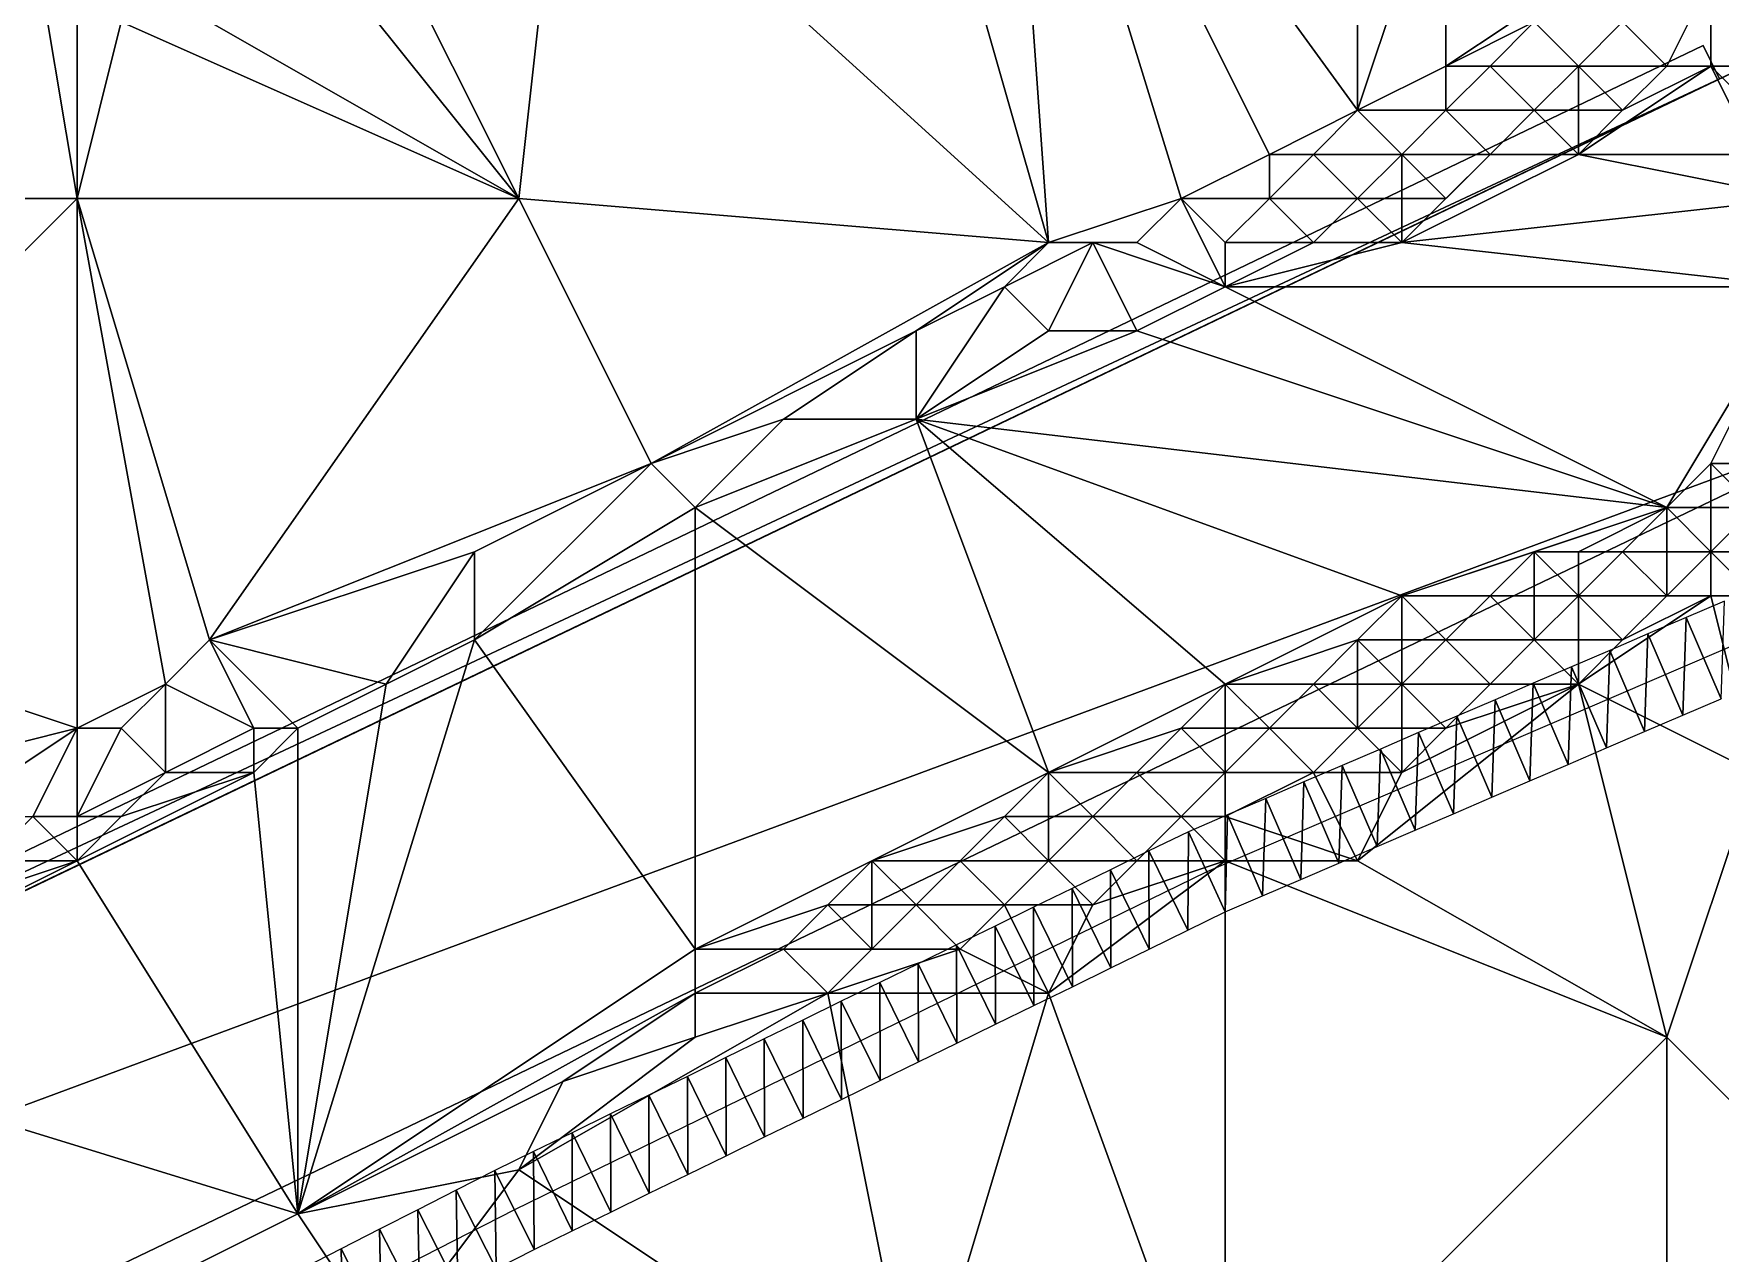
# Model space of a CAD drawing. Header units: metres. Extents: x -1103 to 901, y -902 to 905.
# Drawn here: x -986 to -909.6, y -753.8 to -698.5 of the extents above; entities that cross this region are included whole.
import ezdxf

# ---------------------------------------------------------------- set-up
doc = ezdxf.new("R2010")
doc.units = ezdxf.units.M
for name, color, linetype in [('OSM_BUILDING_FOOTPRINTS', 7, 'CONTINUOUS'), ('OSM_BUILDING_ROOFS', 1, 'CONTINUOUS'), ('OSM_BUILDING_WALLS', 8, 'CONTINUOUS'), ('OSM_ROAD_AXES', 2, 'CONTINUOUS'), ('OSM_ROAD_SURFACE', 9, 'CONTINUOUS'), ('OSM_TERRAIN', 3, 'CONTINUOUS')]:
    doc.layers.add(name, color=color, linetype=linetype)

msp = doc.modelspace()

# ---------------------------------------------------------------- linework, layer by layer
at = {"layer": 'OSM_BUILDING_FOOTPRINTS'}
msp.add_polyline3d([(-1082.077, -781.55, 6.095), (-1073.864, -798.415, 6.095), (-901.164, -715.469, 6.095), (-908.637, -700.12, 6.095), (-909.61, -700.584, 6.095), (-910.35, -699.069, 6.095), (-1059.373, -770.646, 6.095), (-1058.71, -771.995, 6.095), (-1076.196, -780.4, 6.095), (-1076.86, -779.04, 6.095), (-1082.077, -781.55, 6.095)], close=True, dxfattribs=at)
at = {"layer": 'OSM_BUILDING_ROOFS'}
for points in [[(-909.61, -700.584, 11.295), (-910.35, -699.069, 11.295), (-1059.373, -770.646, 11.295)], [(-1076.196, -780.4, 11.295), (-901.164, -715.469, 11.295), (-908.637, -700.12, 11.295)], [(-1076.196, -780.4, 11.295), (-908.637, -700.12, 11.295), (-909.61, -700.584, 11.295)], [(-909.61, -700.584, 11.295), (-1058.71, -771.995, 11.295), (-1076.196, -780.4, 11.295)], [(-909.61, -700.584, 11.295), (-1059.373, -770.646, 11.295), (-1058.71, -771.995, 11.295)], [(-1076.196, -780.4, 11.295), (-1073.864, -798.415, 11.295), (-901.164, -715.469, 11.295)]]:
    msp.add_3dface(points, dxfattribs=at)
at = {"layer": 'OSM_BUILDING_WALLS'}
for points in [[(-910.35, -699.069, 6.095), (-1059.373, -770.646, 6.095), (-1059.373, -770.646, 11.295)], [(-910.35, -699.069, 6.095), (-1059.373, -770.646, 11.295), (-910.35, -699.069, 11.295)], [(-909.61, -700.584, 6.095), (-910.35, -699.069, 6.095), (-910.35, -699.069, 11.295)], [(-909.61, -700.584, 6.095), (-910.35, -699.069, 11.295), (-909.61, -700.584, 11.295)], [(-908.637, -700.12, 6.095), (-909.61, -700.584, 6.095), (-909.61, -700.584, 11.295)], [(-908.637, -700.12, 6.095), (-909.61, -700.584, 11.295), (-908.637, -700.12, 11.295)], [(-1073.864, -798.415, 6.095), (-901.164, -715.469, 6.095), (-901.164, -715.469, 11.295)], [(-1073.864, -798.415, 6.095), (-901.164, -715.469, 11.295), (-1073.864, -798.415, 11.295)]]:
    msp.add_3dface(points, dxfattribs=at)
at = {"layer": 'OSM_ROAD_AXES'}
msp.add_polyline3d([(-888.354, -662.684, 13.155), (-893.185, -666.843, 12.626), (-899.187, -673.556, 11.381), (-901.707, -679.074, 10.549), (-902.668, -685.334, 9.612), (-901.121, -690.708, 8.906), (-899.186, -696.381, 7.976), (-898.003, -701.822, 7.149), (-896.224, -709.63, 6.424), (-897.782, -716.111, 6.05), (-898.368, -718.61, 5.809), (-900.302, -720.822, 5.322), (-903.408, -723.841, 4.818), (-932.833, -736.504, 6.653), (-964.191, -751.821, 9.86), (-1021.415, -781.051, 10.853), (-1062.025, -800.129, 9.835), (-1085.89, -812.648, 9.875), (-1100, -817.151, 10.743)], dxfattribs=at)
at = {"layer": 'OSM_ROAD_SURFACE'}
for points in [[(-909.391, -724.239, 4.438), (-911.122, -724.983, 4.493), (-909.541, -728.658, 4.344)], [(-911.122, -724.983, 4.493), (-912.853, -725.728, 4.564), (-911.272, -729.403, 4.438)], [(-911.122, -724.983, 4.493), (-911.272, -729.403, 4.438), (-909.541, -728.658, 4.344)], [(-912.853, -725.728, 4.564), (-914.584, -726.473, 4.639), (-913.003, -730.147, 4.541)], [(-912.853, -725.728, 4.564), (-913.003, -730.147, 4.541), (-911.272, -729.403, 4.438)], [(-916.315, -727.218, 5.111), (-918.046, -727.963, 5.104), (-916.464, -731.637, 4.84)], [(-916.315, -727.218, 5.111), (-916.464, -731.637, 4.84), (-914.734, -730.892, 4.659)], [(-914.584, -726.473, 4.639), (-916.315, -727.218, 5.111), (-914.734, -730.892, 4.659)], [(-914.584, -726.473, 4.639), (-914.734, -730.892, 4.659), (-913.003, -730.147, 4.541)], [(-918.046, -727.963, 5.104), (-919.776, -728.708, 5.2), (-918.195, -732.382, 5.045)], [(-918.046, -727.963, 5.104), (-918.195, -732.382, 5.045), (-916.464, -731.637, 4.84)], [(-919.776, -728.708, 5.2), (-921.507, -729.453, 5.341), (-919.926, -733.127, 5.251)], [(-919.776, -728.708, 5.2), (-919.926, -733.127, 5.251), (-918.195, -732.382, 5.045)], [(-921.507, -729.453, 5.341), (-923.238, -730.198, 5.51), (-921.657, -733.872, 5.456)], [(-921.507, -729.453, 5.341), (-921.657, -733.872, 5.456), (-919.926, -733.127, 5.251)], [(-923.238, -730.198, 5.51), (-924.969, -730.943, 6.028), (-923.388, -734.617, 5.662)], [(-923.238, -730.198, 5.51), (-923.388, -734.617, 5.662), (-921.657, -733.872, 5.456)], [(-924.969, -730.943, 6.028), (-926.7, -731.687, 6.013), (-925.119, -735.362, 5.867)], [(-924.969, -730.943, 6.028), (-925.119, -735.362, 5.867), (-923.388, -734.617, 5.662)], [(-926.7, -731.687, 6.013), (-928.431, -732.432, 6.142), (-926.849, -736.106, 6.057)], [(-926.7, -731.687, 6.013), (-926.849, -736.106, 6.057), (-925.119, -735.362, 5.867)], [(-928.431, -732.432, 6.142), (-930.162, -733.177, 6.346), (-928.58, -736.851, 6.215)], [(-928.431, -732.432, 6.142), (-928.58, -736.851, 6.215), (-926.849, -736.106, 6.057)], [(-930.162, -733.177, 6.346), (-931.892, -733.922, 6.569), (-930.311, -737.596, 6.417)], [(-930.162, -733.177, 6.346), (-930.311, -737.596, 6.417), (-928.58, -736.851, 6.215)], [(-931.892, -733.922, 6.569), (-933.668, -734.687, 7.039), (-931.998, -738.321, 6.638)], [(-931.892, -733.922, 6.569), (-931.998, -738.321, 6.638), (-930.311, -737.596, 6.417)], [(-933.668, -734.687, 7.039), (-935.453, -735.558, 7.103), (-933.697, -739.152, 6.94)], [(-933.668, -734.687, 7.039), (-933.697, -739.152, 6.94), (-931.998, -738.321, 6.638)], [(-935.453, -735.558, 7.103), (-937.195, -736.409, 7.453), (-935.439, -740.003, 7.249)], [(-935.453, -735.558, 7.103), (-935.439, -740.003, 7.249), (-933.697, -739.152, 6.94)], [(-937.195, -736.409, 7.453), (-938.937, -737.26, 7.886), (-937.181, -740.854, 7.559)], [(-937.195, -736.409, 7.453), (-937.181, -740.854, 7.559), (-935.439, -740.003, 7.249)], [(-938.937, -737.26, 7.886), (-940.679, -738.111, 7.987), (-938.923, -741.705, 7.869)], [(-938.937, -737.26, 7.886), (-938.923, -741.705, 7.869), (-937.181, -740.854, 7.559)], [(-940.679, -738.111, 7.987), (-942.421, -738.962, 8.301), (-940.666, -742.556, 8.128)], [(-940.679, -738.111, 7.987), (-940.666, -742.556, 8.128), (-938.923, -741.705, 7.869)], [(-942.421, -738.962, 8.301), (-944.163, -739.813, 8.536), (-942.408, -743.407, 8.324)], [(-942.421, -738.962, 8.301), (-942.408, -743.407, 8.324), (-940.666, -742.556, 8.128)], [(-944.163, -739.813, 8.536), (-945.905, -740.664, 8.646), (-944.15, -744.258, 8.52)], [(-944.163, -739.813, 8.536), (-944.15, -744.258, 8.52), (-942.408, -743.407, 8.324)], [(-945.905, -740.664, 8.646), (-947.648, -741.515, 8.88), (-945.892, -745.109, 8.715)], [(-945.905, -740.664, 8.646), (-945.892, -745.109, 8.715), (-944.15, -744.258, 8.52)], [(-947.648, -741.515, 8.88), (-949.39, -742.366, 9.097), (-947.634, -745.96, 8.911)], [(-947.648, -741.515, 8.88), (-947.634, -745.96, 8.911), (-945.892, -745.109, 8.715)], [(-949.39, -742.366, 9.097), (-951.132, -743.217, 9.216), (-949.376, -746.811, 9.088)], [(-949.39, -742.366, 9.097), (-949.376, -746.811, 9.088), (-947.634, -745.96, 8.911)], [(-951.132, -743.217, 9.216), (-952.874, -744.068, 9.306), (-951.118, -747.662, 9.177)], [(-951.132, -743.217, 9.216), (-951.118, -747.662, 9.177), (-949.376, -746.811, 9.088)], [(-952.874, -744.068, 9.306), (-954.616, -744.918, 9.395), (-952.861, -748.513, 9.267)], [(-952.874, -744.068, 9.306), (-952.861, -748.513, 9.267), (-951.118, -747.662, 9.177)], [(-954.616, -744.918, 9.395), (-956.358, -745.769, 9.485), (-954.603, -749.364, 9.356)], [(-954.616, -744.918, 9.395), (-954.603, -749.364, 9.356), (-952.861, -748.513, 9.267)], [(-956.358, -745.769, 9.485), (-958.1, -746.62, 9.576), (-956.345, -750.215, 9.446)], [(-956.358, -745.769, 9.485), (-956.345, -750.215, 9.446), (-954.603, -749.364, 9.356)], [(-958.1, -746.62, 9.576), (-959.843, -747.471, 9.693), (-958.087, -751.066, 9.535)], [(-958.1, -746.62, 9.576), (-958.087, -751.066, 9.535), (-956.345, -750.215, 9.446)], [(-959.843, -747.471, 9.693), (-961.585, -748.322, 9.809), (-959.829, -751.916, 9.625)], [(-959.843, -747.471, 9.693), (-959.829, -751.916, 9.625), (-958.087, -751.066, 9.535)], [(-961.585, -748.322, 9.809), (-963.327, -749.173, 9.916), (-961.571, -752.767, 9.739)], [(-961.585, -748.322, 9.809), (-961.571, -752.767, 9.739), (-959.829, -751.916, 9.625)], [(-963.327, -749.173, 9.916), (-965.085, -750.032, 9.987), (-963.297, -753.61, 9.872)], [(-963.327, -749.173, 9.916), (-963.297, -753.61, 9.872), (-961.571, -752.767, 9.739)], [(-965.085, -750.032, 9.987), (-966.835, -750.926, 10.102), (-965.016, -754.488, 10.004)], [(-965.085, -750.032, 9.987), (-965.016, -754.488, 10.004), (-963.297, -753.61, 9.872)], [(-966.835, -750.926, 10.102), (-968.569, -751.812, 10.245), (-966.75, -755.374, 10.137)], [(-966.835, -750.926, 10.102), (-966.75, -755.374, 10.137), (-965.016, -754.488, 10.004)], [(-968.569, -751.812, 10.245), (-970.303, -752.697, 10.387), (-968.484, -756.26, 10.271)], [(-968.569, -751.812, 10.245), (-968.484, -756.26, 10.271), (-966.75, -755.374, 10.137)], [(-970.303, -752.697, 10.387), (-972.037, -753.583, 10.53), (-970.218, -757.145, 10.412)], [(-970.303, -752.697, 10.387), (-970.218, -757.145, 10.412), (-968.484, -756.26, 10.271)], [(-972.037, -753.583, 10.53), (-973.771, -754.469, 10.608), (-971.952, -758.031, 10.464)], [(-972.037, -753.583, 10.53), (-971.952, -758.031, 10.464), (-970.218, -757.145, 10.412)]]:
    msp.add_3dface(points, dxfattribs=at)
at = {"layer": 'OSM_TERRAIN'}
for points in [[(-940, -708, 8.66), (-948, -680, 10.306), (-962, -688, 13.097)], [(-940, -708, 8.66), (-942, -680, 9.659), (-948, -680, 10.306)], [(-934, -706, 7.825), (-930, -704, 7.334), (-942, -680, 9.659)], [(-930, -704, 7.334), (-926, -702, 7.022), (-942, -680, 9.659)], [(-940, -708, 8.66), (-934, -706, 7.825), (-942, -680, 9.659)], [(-942, -680, 9.659), (-926, -702, 7.022), (-926, -688, 7.927)], [(-964, -706, 13.345), (-962, -688, 13.097), (-970, -694, 14.71)], [(-940, -708, 8.66), (-962, -688, 13.097), (-964, -706, 13.345)], [(-926, -702, 7.022), (-922, -690, 7.901), (-926, -688, 7.927)], [(-926, -702, 7.022), (-922, -700, 7.03), (-922, -690, 7.901)], [(-922, -700, 7.03), (-916, -696, 7.328), (-922, -690, 7.901)], [(-1002, -706, 18.6), (-984, -706, 16.583), (-986, -694, 17.503)], [(-984, -706, 16.583), (-984, -696, 17.171), (-986, -694, 17.503)], [(-964, -706, 13.345), (-970, -694, 14.71), (-972, -696, 15.049)], [(-984, -706, 16.583), (-982, -698, 16.76), (-984, -696, 17.171)], [(-964, -706, 13.345), (-972, -696, 15.049), (-978, -698, 16.062)], [(-922, -700, 7.03), (-918, -698, 7.126), (-916, -696, 7.328)], [(-914, -698, 8.35), (-912, -700, 10.622), (-910, -696, 8.091)], [(-912, -700, 10.622), (-910, -700, 10.622), (-910, -696, 8.091)], [(-910, -700, 10.622), (-908, -700, 10.016), (-910, -696, 8.091)], [(-908, -700, 10.016), (-906, -698, 7.705), (-910, -696, 8.091)], [(-984, -706, 16.583), (-964, -706, 13.345), (-982, -698, 16.76)], [(-982, -698, 16.76), (-964, -706, 13.345), (-978, -698, 16.062)], [(-920, -700, 7.573), (-918, -698, 7.126), (-922, -700, 7.03)], [(-920, -700, 7.573), (-916, -700, 9.106), (-918, -698, 7.126)], [(-916, -700, 9.106), (-914, -698, 8.35), (-918, -698, 7.126)], [(-916, -700, 9.106), (-912, -700, 10.622), (-914, -698, 8.35)], [(-922, -702, 8.364), (-922, -700, 7.03), (-926, -702, 7.022)], [(-922, -702, 8.364), (-920, -700, 7.573), (-922, -700, 7.03)], [(-922, -702, 8.364), (-918, -702, 9.965), (-920, -700, 7.573)], [(-918, -702, 9.965), (-916, -700, 9.106), (-920, -700, 7.573)], [(-918, -702, 9.965), (-916, -702, 10.622), (-916, -700, 9.106)], [(-916, -704, 10.622), (-908, -704, 10.622), (-910, -700, 10.622)], [(-916, -704, 10.622), (-910, -700, 10.622), (-914, -702, 10.622)], [(-916, -702, 10.622), (-914, -702, 10.622), (-916, -700, 9.106)], [(-914, -702, 10.622), (-912, -700, 10.622), (-916, -700, 9.106)], [(-914, -702, 10.622), (-910, -700, 10.622), (-912, -700, 10.622)], [(-908, -704, 10.622), (-908, -702, 10.622), (-910, -700, 10.622)], [(-910, -700, 10.622), (-908, -702, 10.622), (-908, -700, 10.016)], [(-928, -704, 7.807), (-926, -702, 7.022), (-930, -704, 7.334)], [(-928, -704, 7.807), (-924, -704, 9.221), (-926, -702, 7.022)], [(-924, -704, 9.221), (-922, -702, 8.364), (-926, -702, 7.022)], [(-924, -704, 9.221), (-920, -704, 10.622), (-922, -702, 8.364)], [(-920, -704, 10.622), (-918, -702, 9.965), (-922, -702, 8.364)], [(-920, -704, 10.622), (-916, -704, 10.622), (-918, -702, 9.965)], [(-916, -704, 10.622), (-916, -702, 10.622), (-918, -702, 9.965)], [(-916, -704, 10.622), (-914, -702, 10.622), (-916, -702, 10.622)], [(-934, -706, 7.825), (-930, -706, 8.707), (-930, -704, 7.334)], [(-930, -706, 8.707), (-928, -704, 7.807), (-930, -704, 7.334)], [(-930, -706, 8.707), (-926, -706, 10.114), (-928, -704, 7.807)], [(-926, -706, 10.114), (-924, -704, 9.221), (-928, -704, 7.807)], [(-926, -706, 10.114), (-924, -706, 10.622), (-924, -704, 9.221)], [(-924, -706, 10.622), (-922, -706, 10.622), (-924, -704, 9.221)], [(-922, -706, 10.622), (-920, -704, 10.622), (-924, -704, 9.221)], [(-922, -706, 10.622), (-924, -708, 10.622), (-920, -704, 10.622)], [(-924, -708, 10.622), (-916, -704, 10.622), (-920, -704, 10.622)], [(-924, -708, 10.622), (-906, -706, 10.622), (-916, -704, 10.622)], [(-906, -706, 10.622), (-908, -704, 10.622), (-916, -704, 10.622)], [(-984, -730, 14.034), (-984, -706, 16.583), (-1002, -724, 16.587)], [(-1002, -706, 18.6), (-1002, -724, 16.587), (-984, -706, 16.583)], [(-984, -730, 14.034), (-980, -728, 13.643), (-984, -706, 16.583)], [(-980, -728, 13.643), (-978, -726, 13.538), (-984, -706, 16.583)], [(-978, -726, 13.538), (-964, -706, 13.345), (-984, -706, 16.583)], [(-978, -726, 13.538), (-958, -718, 11.064), (-964, -706, 13.345)], [(-964, -706, 13.345), (-958, -718, 11.064), (-940, -708, 8.66)], [(-936, -708, 8.641), (-934, -706, 7.825), (-940, -708, 8.66)], [(-932, -710, 10.622), (-934, -706, 7.825), (-936, -708, 8.641)], [(-932, -710, 10.622), (-932, -708, 9.556), (-934, -706, 7.825)], [(-932, -708, 9.556), (-930, -706, 8.707), (-934, -706, 7.825)], [(-932, -708, 9.556), (-928, -708, 10.622), (-930, -706, 8.707)], [(-928, -708, 10.622), (-926, -706, 10.114), (-930, -706, 8.707)], [(-928, -708, 10.622), (-924, -708, 10.622), (-926, -706, 10.114)], [(-924, -708, 10.622), (-924, -706, 10.622), (-926, -706, 10.114)], [(-924, -708, 10.622), (-922, -706, 10.622), (-924, -706, 10.622)], [(-924, -708, 10.622), (-906, -710, 10.622), (-906, -706, 10.622)], [(-946, -712, 9.472), (-940, -708, 8.66), (-958, -718, 11.064)], [(-942, -710, 8.935), (-940, -708, 8.66), (-946, -712, 9.472)], [(-940, -712, 9.98), (-938, -708, 8.389), (-942, -710, 8.935)], [(-942, -710, 8.935), (-938, -708, 8.389), (-940, -708, 8.66)], [(-940, -712, 9.98), (-936, -712, 10.622), (-938, -708, 8.389)], [(-938, -708, 8.389), (-936, -708, 8.641), (-940, -708, 8.66)], [(-936, -712, 10.622), (-932, -710, 10.622), (-938, -708, 8.389)], [(-938, -708, 8.389), (-932, -710, 10.622), (-936, -708, 8.641)], [(-932, -710, 10.622), (-928, -708, 10.622), (-932, -708, 9.556)], [(-932, -710, 10.622), (-924, -708, 10.622), (-928, -708, 10.622)], [(-932, -710, 10.622), (-906, -710, 10.622), (-924, -708, 10.622)], [(-946, -716, 10.56), (-942, -710, 8.935), (-946, -712, 9.472)], [(-946, -716, 10.56), (-940, -712, 9.98), (-942, -710, 8.935)], [(-912, -720, 10.622), (-932, -710, 10.622), (-936, -712, 10.622)], [(-912, -720, 10.622), (-906, -710, 10.622), (-932, -710, 10.622)], [(-910, -718, 10.622), (-906, -710, 10.622), (-912, -720, 10.622)], [(-910, -718, 10.622), (-906, -718, 10.349), (-906, -710, 10.622)], [(-952, -716, 10.345), (-946, -712, 9.472), (-958, -718, 11.064)], [(-946, -716, 10.56), (-946, -712, 9.472), (-952, -716, 10.345)], [(-946, -716, 10.56), (-936, -712, 10.622), (-940, -712, 9.98)], [(-946, -716, 10.56), (-912, -720, 10.622), (-936, -712, 10.622)], [(-956, -720, 10.622), (-952, -716, 10.345), (-958, -718, 11.064)], [(-940, -732, 10.622), (-946, -716, 10.56), (-956, -720, 10.622)], [(-956, -720, 10.622), (-946, -716, 10.56), (-952, -716, 10.345)], [(-940, -732, 10.622), (-932, -728, 10.622), (-946, -716, 10.56)], [(-946, -716, 10.56), (-932, -728, 10.622), (-924, -724, 10.622)], [(-946, -716, 10.56), (-924, -724, 10.622), (-912, -720, 10.622)], [(-966, -722, 11.86), (-958, -718, 11.064), (-978, -726, 13.538)], [(-966, -726, 10.622), (-958, -718, 11.064), (-966, -722, 11.86)], [(-966, -726, 10.622), (-956, -720, 10.622), (-958, -718, 11.064)], [(-912, -720, 10.622), (-910, -720, 10.229), (-910, -718, 10.622)], [(-910, -720, 10.229), (-908, -720, 8.898), (-910, -718, 10.622)], [(-908, -720, 8.898), (-906, -718, 10.349), (-910, -718, 10.622)], [(-956, -740, 10.622), (-956, -720, 10.622), (-966, -726, 10.622)], [(-956, -740, 10.622), (-940, -732, 10.622), (-956, -720, 10.622)], [(-918, -722, 10.622), (-912, -720, 10.622), (-924, -724, 10.622)], [(-918, -722, 10.622), (-916, -722, 10.622), (-912, -720, 10.622)], [(-916, -722, 10.622), (-914, -722, 10.131), (-912, -720, 10.622)], [(-914, -722, 10.131), (-912, -722, 8.787), (-912, -720, 10.622)], [(-912, -722, 8.787), (-910, -722, 6.71), (-912, -720, 10.622)], [(-910, -722, 6.71), (-910, -720, 10.229), (-912, -720, 10.622)], [(-910, -722, 6.71), (-908, -722, 5.232), (-908, -720, 8.898)], [(-910, -722, 6.71), (-908, -720, 8.898), (-910, -720, 10.229)], [(-970, -728, 10.622), (-966, -722, 11.86), (-978, -726, 13.538)], [(-970, -728, 10.622), (-966, -726, 10.622), (-966, -722, 11.86)], [(-920, -724, 10.622), (-918, -722, 10.622), (-924, -724, 10.622)], [(-920, -724, 10.622), (-918, -724, 10.054), (-918, -722, 10.622)], [(-918, -724, 10.054), (-916, -724, 8.527), (-918, -722, 10.622)], [(-916, -724, 8.527), (-916, -722, 10.622), (-918, -722, 10.622)], [(-916, -724, 8.527), (-912, -724, 5.028), (-914, -722, 10.131)], [(-916, -724, 8.527), (-914, -722, 10.131), (-916, -722, 10.622)], [(-912, -724, 5.028), (-912, -722, 8.787), (-914, -722, 10.131)], [(-912, -724, 5.028), (-910, -724, 4.39), (-910, -722, 6.71)], [(-912, -724, 5.028), (-910, -722, 6.71), (-912, -722, 8.787)], [(-910, -724, 4.39), (-908, -724, 4.41), (-910, -722, 6.71)], [(-908, -724, 4.41), (-908, -722, 5.232), (-910, -722, 6.71)], [(-1002, -724, 16.587), (-992, -732, 14.583), (-984, -730, 14.034)], [(-926, -726, 10.622), (-924, -724, 10.622), (-932, -728, 10.622)], [(-926, -726, 10.622), (-924, -726, 10.622), (-924, -724, 10.622)], [(-924, -726, 10.622), (-922, -726, 10), (-924, -724, 10.622)], [(-922, -726, 10), (-920, -724, 10.622), (-924, -724, 10.622)], [(-922, -726, 10), (-918, -726, 6.393), (-920, -724, 10.622)], [(-918, -726, 6.393), (-918, -724, 10.054), (-920, -724, 10.622)], [(-918, -726, 6.393), (-916, -726, 5.118), (-916, -724, 8.527)], [(-918, -726, 6.393), (-916, -724, 8.527), (-918, -724, 10.054)], [(-916, -728, 4.694), (-910, -724, 4.39), (-914, -726, 4.513)], [(-916, -728, 4.694), (-908, -732, 4.152), (-910, -724, 4.39)], [(-916, -726, 5.118), (-914, -726, 4.513), (-916, -724, 8.527)], [(-914, -726, 4.513), (-912, -724, 5.028), (-916, -724, 8.527)], [(-914, -726, 4.513), (-910, -724, 4.39), (-912, -724, 5.028)], [(-910, -724, 4.39), (-908, -732, 4.152), (-908, -724, 4.41)], [(-980, -728, 13.643), (-976, -730, 10.917), (-978, -726, 13.538)], [(-976, -730, 10.917), (-974, -730, 10.622), (-978, -726, 13.538)], [(-974, -730, 10.622), (-970, -728, 10.622), (-978, -726, 13.538)], [(-974, -752, 10.624), (-966, -726, 10.622), (-970, -728, 10.622)], [(-974, -752, 10.624), (-956, -740, 10.622), (-966, -726, 10.622)], [(-928, -728, 10.622), (-926, -726, 10.622), (-932, -728, 10.622)], [(-928, -728, 10.622), (-926, -728, 9.964), (-926, -726, 10.622)], [(-926, -728, 9.964), (-924, -728, 8.058), (-926, -726, 10.622)], [(-924, -728, 8.058), (-924, -726, 10.622), (-926, -726, 10.622)], [(-924, -728, 8.058), (-920, -728, 5.347), (-922, -726, 10)], [(-924, -728, 8.058), (-922, -726, 10), (-924, -726, 10.622)], [(-920, -728, 5.347), (-918, -726, 6.393), (-922, -726, 10)], [(-920, -728, 5.347), (-916, -728, 4.694), (-918, -726, 6.393)], [(-916, -728, 4.694), (-916, -726, 5.118), (-918, -726, 6.393)], [(-916, -728, 4.694), (-914, -726, 4.513), (-916, -726, 5.118)], [(-982, -730, 13.074), (-980, -728, 13.643), (-984, -730, 14.034)], [(-982, -730, 13.074), (-980, -732, 10.928), (-980, -728, 13.643)], [(-980, -732, 10.928), (-976, -730, 10.917), (-980, -728, 13.643)], [(-974, -752, 10.624), (-970, -728, 10.622), (-974, -730, 10.622)], [(-934, -730, 10.622), (-932, -728, 10.622), (-940, -732, 10.622)], [(-934, -730, 10.622), (-932, -730, 10.622), (-932, -728, 10.622)], [(-932, -730, 10.622), (-930, -730, 9.773), (-932, -728, 10.622)], [(-930, -730, 9.773), (-928, -728, 10.622), (-932, -728, 10.622)], [(-930, -730, 9.773), (-926, -730, 6.564), (-928, -728, 10.622)], [(-926, -730, 6.564), (-926, -728, 9.964), (-928, -728, 10.622)], [(-912, -744, 4.429), (-916, -728, 4.694), (-926, -736, 5.925)], [(-926, -736, 5.925), (-916, -728, 4.694), (-924, -732, 5.407)], [(-926, -730, 6.564), (-924, -730, 5.647), (-924, -728, 8.058)], [(-926, -730, 6.564), (-924, -728, 8.058), (-926, -728, 9.964)], [(-924, -732, 5.407), (-916, -728, 4.694), (-922, -730, 5.219)], [(-924, -730, 5.647), (-922, -730, 5.219), (-924, -728, 8.058)], [(-922, -730, 5.219), (-920, -728, 5.347), (-924, -728, 8.058)], [(-922, -730, 5.219), (-916, -728, 4.694), (-920, -728, 5.347)], [(-912, -744, 4.429), (-908, -732, 4.152), (-916, -728, 4.694)], [(-990, -734, 13.292), (-984, -730, 14.034), (-992, -732, 14.583)], [(-990, -734, 13.292), (-986, -734, 11.634), (-984, -730, 14.034)], [(-986, -734, 11.634), (-984, -734, 10.92), (-984, -730, 14.034)], [(-984, -734, 10.92), (-982, -730, 13.074), (-984, -730, 14.034)], [(-984, -734, 10.92), (-980, -732, 10.928), (-982, -730, 13.074)], [(-980, -732, 10.928), (-976, -732, 10.622), (-976, -730, 10.917)], [(-976, -732, 10.622), (-974, -730, 10.622), (-976, -730, 10.917)], [(-976, -732, 10.622), (-974, -752, 10.624), (-974, -730, 10.622)], [(-936, -732, 10.622), (-934, -730, 10.622), (-940, -732, 10.622)], [(-936, -732, 10.622), (-932, -732, 8.018), (-934, -730, 10.622)], [(-932, -732, 8.018), (-932, -730, 10.622), (-934, -730, 10.622)], [(-932, -732, 8.018), (-928, -732, 6.035), (-930, -730, 9.773)], [(-932, -732, 8.018), (-930, -730, 9.773), (-932, -730, 10.622)], [(-928, -732, 6.035), (-926, -730, 6.564), (-930, -730, 9.773)], [(-928, -732, 6.035), (-924, -732, 5.407), (-926, -730, 6.564)], [(-924, -732, 5.407), (-924, -730, 5.647), (-926, -730, 6.564)], [(-924, -732, 5.407), (-922, -730, 5.219), (-924, -730, 5.647)], [(-984, -736, 10.622), (-976, -732, 10.622), (-982, -734, 10.622)], [(-984, -736, 10.622), (-974, -752, 10.624), (-976, -732, 10.622)], [(-982, -734, 10.622), (-980, -732, 10.928), (-984, -734, 10.92)], [(-982, -734, 10.622), (-976, -732, 10.622), (-980, -732, 10.928)], [(-956, -740, 10.622), (-948, -736, 10.622), (-940, -732, 10.622)], [(-942, -734, 10.622), (-940, -732, 10.622), (-948, -736, 10.622)], [(-942, -734, 10.622), (-940, -734, 10.622), (-940, -732, 10.622)], [(-940, -734, 10.622), (-938, -734, 9.596), (-940, -732, 10.622)], [(-938, -734, 9.596), (-936, -732, 10.622), (-940, -732, 10.622)], [(-938, -734, 9.596), (-934, -734, 7.166), (-936, -732, 10.622)], [(-934, -734, 7.166), (-932, -732, 8.018), (-936, -732, 10.622)], [(-934, -734, 7.166), (-932, -734, 6.514), (-932, -732, 8.018)], [(-932, -734, 6.514), (-928, -732, 6.035), (-932, -732, 8.018)], [(-932, -734, 6.514), (-926, -736, 5.925), (-928, -732, 6.035)], [(-926, -736, 5.925), (-924, -732, 5.407), (-928, -732, 6.035)], [(-906, -750, 4.598), (-908, -732, 4.152), (-912, -744, 4.429)], [(-988, -736, 10.883), (-984, -736, 10.622), (-986, -734, 11.634)], [(-984, -736, 10.622), (-984, -734, 10.92), (-986, -734, 11.634)], [(-984, -736, 10.622), (-982, -734, 10.622), (-984, -734, 10.92)], [(-944, -736, 10.622), (-942, -734, 10.622), (-948, -736, 10.622)], [(-944, -736, 10.622), (-940, -736, 8.608), (-942, -734, 10.622)], [(-940, -736, 8.608), (-940, -734, 10.622), (-942, -734, 10.622)], [(-940, -736, 8.608), (-936, -736, 7.039), (-938, -734, 9.596)], [(-940, -736, 8.608), (-938, -734, 9.596), (-940, -734, 10.622)], [(-936, -736, 7.039), (-934, -734, 7.166), (-938, -734, 9.596)], [(-936, -736, 7.039), (-932, -736, 6.514), (-934, -734, 7.166)], [(-932, -736, 6.514), (-932, -734, 6.514), (-934, -734, 7.166)], [(-932, -736, 6.514), (-926, -736, 5.925), (-932, -734, 6.514)], [(-992, -740, 10.622), (-1000, -744, 10.622), (-984, -736, 10.622)], [(-1000, -744, 10.622), (-974, -752, 10.624), (-984, -736, 10.622)], [(-992, -740, 10.622), (-984, -736, 10.622), (-990, -738, 10.622)], [(-990, -738, 10.622), (-984, -736, 10.622), (-988, -736, 10.883)], [(-950, -738, 10.622), (-948, -736, 10.622), (-956, -740, 10.622)], [(-950, -738, 10.622), (-948, -738, 10.609), (-948, -736, 10.622)], [(-948, -738, 10.609), (-946, -738, 9.88), (-948, -736, 10.622)], [(-946, -738, 9.88), (-944, -736, 10.622), (-948, -736, 10.622)], [(-946, -738, 9.88), (-942, -738, 8.237), (-944, -736, 10.622)], [(-942, -738, 8.237), (-940, -736, 8.608), (-944, -736, 10.622)], [(-942, -738, 8.237), (-938, -738, 7.31), (-940, -736, 8.608)], [(-932, -764, 7.412), (-932, -736, 6.514), (-940, -742, 8.003)], [(-940, -742, 8.003), (-932, -736, 6.514), (-938, -738, 7.31)], [(-938, -738, 7.31), (-936, -736, 7.039), (-940, -736, 8.608)], [(-938, -738, 7.31), (-932, -736, 6.514), (-936, -736, 7.039)], [(-932, -764, 7.412), (-912, -744, 4.429), (-932, -736, 6.514)], [(-932, -736, 6.514), (-912, -744, 4.429), (-926, -736, 5.925)], [(-952, -740, 10.588), (-950, -738, 10.622), (-956, -740, 10.622)], [(-952, -740, 10.588), (-948, -740, 9.317), (-950, -738, 10.622)], [(-948, -740, 9.317), (-948, -738, 10.609), (-950, -738, 10.622)], [(-948, -740, 9.317), (-946, -738, 9.88), (-948, -738, 10.609)], [(-948, -740, 9.317), (-944, -740, 8.353), (-946, -738, 9.88)], [(-944, -740, 8.353), (-942, -738, 8.237), (-946, -738, 9.88)], [(-944, -740, 8.353), (-940, -742, 8.003), (-942, -738, 8.237)], [(-940, -742, 8.003), (-938, -738, 7.31), (-942, -738, 8.237)], [(-956, -742, 10.573), (-956, -740, 10.622), (-974, -752, 10.624)], [(-956, -742, 10.573), (-952, -740, 10.588), (-956, -740, 10.622)], [(-956, -742, 10.573), (-950, -742, 9.114), (-952, -740, 10.588)], [(-950, -742, 9.114), (-948, -740, 9.317), (-952, -740, 10.588)], [(-950, -742, 9.114), (-940, -742, 8.003), (-944, -740, 8.353)], [(-950, -742, 9.114), (-944, -740, 8.353), (-948, -740, 9.317)], [(-962, -746, 10.206), (-956, -742, 10.573), (-974, -752, 10.624)], [(-964, -750, 9.823), (-946, -762, 8.72), (-950, -742, 9.114)], [(-964, -750, 9.823), (-950, -742, 9.114), (-956, -744, 9.701)], [(-962, -746, 10.206), (-956, -744, 9.701), (-956, -742, 10.573)], [(-956, -744, 9.701), (-950, -742, 9.114), (-956, -742, 10.573)], [(-946, -762, 8.72), (-940, -742, 8.003), (-950, -742, 9.114)], [(-946, -762, 8.72), (-932, -764, 7.412), (-940, -742, 8.003)], [(-986, -758, 10.88), (-974, -752, 10.624), (-1000, -744, 10.622)], [(-964, -750, 9.823), (-956, -744, 9.701), (-962, -746, 10.206)], [(-932, -764, 7.412), (-912, -778, 6.12), (-912, -744, 4.429)], [(-912, -778, 6.12), (-906, -750, 4.598), (-912, -744, 4.429)], [(-964, -750, 9.823), (-962, -746, 10.206), (-974, -752, 10.624)], [(-970, -758, 10.35), (-964, -750, 9.823), (-974, -752, 10.624)], [(-970, -758, 10.35), (-946, -762, 8.72), (-964, -750, 9.823)], [(-908, -770, 5.626), (-906, -750, 4.598), (-912, -778, 6.12)], [(-986, -758, 10.88), (-970, -758, 10.35), (-974, -752, 10.624)]]:
    msp.add_3dface(points, dxfattribs=at)

doc.saveas('drawing.dxf')
